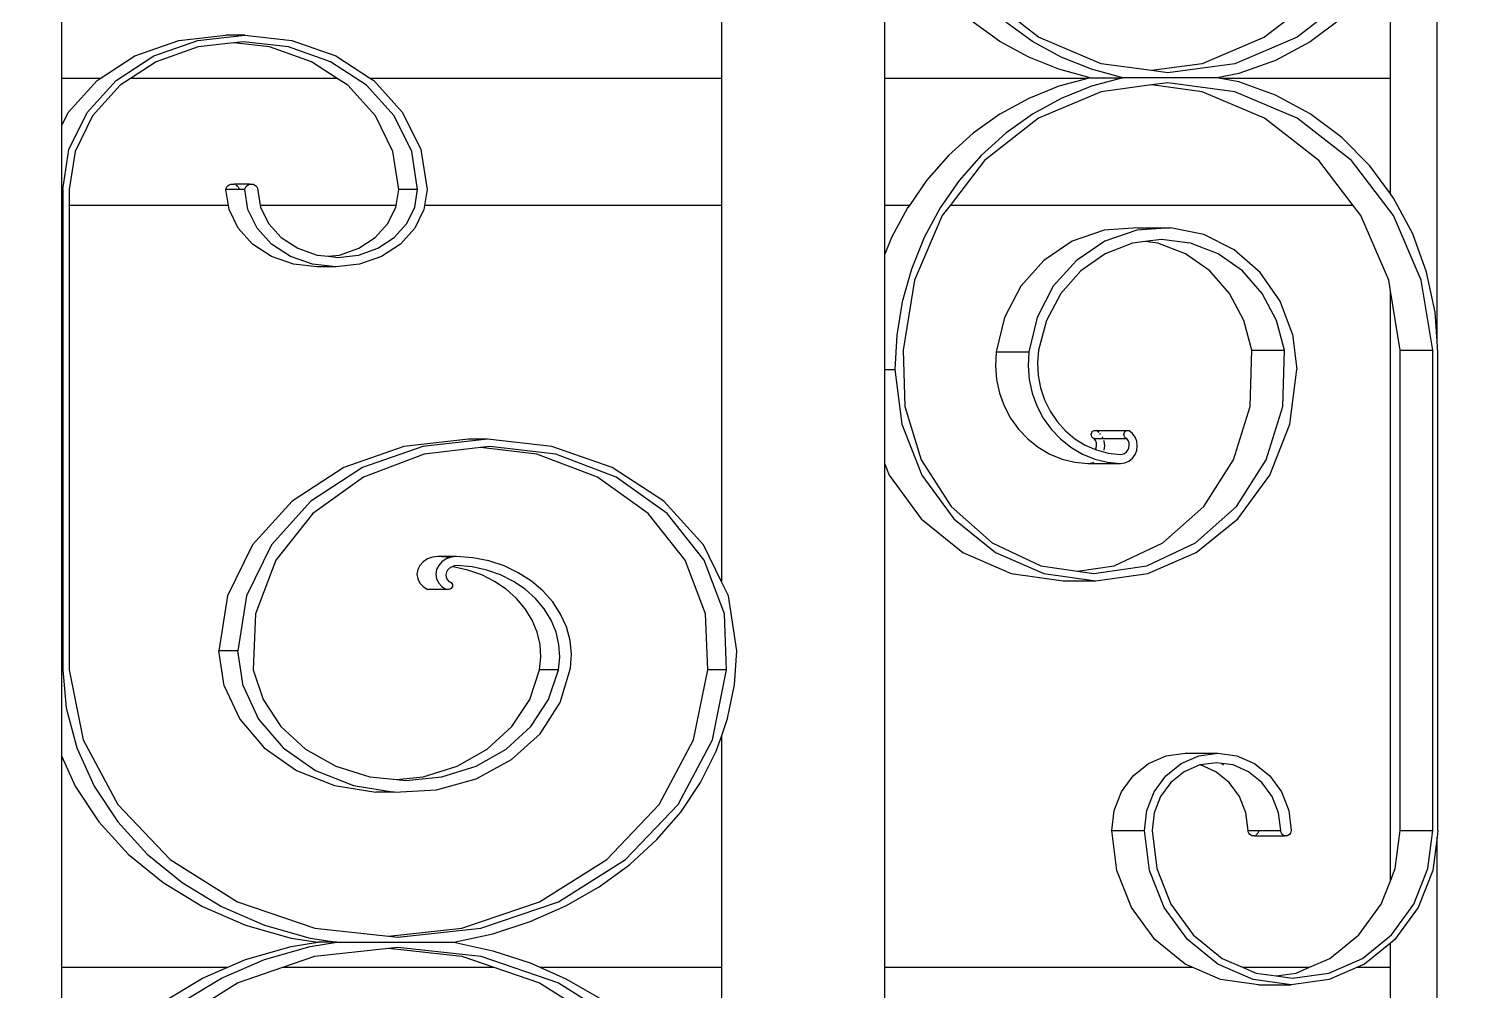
# Model space of a CAD drawing. Header units: millimetres. Extents: x 173236 to 801264, y -94969 to 615039.
# Drawn here: x 550487.4 to 550756.3, y -1899.7 to -1719.2 of the extents above; entities that cross this region are included whole.
import ezdxf

# ---------------------------------------------------------------- set-up
doc = ezdxf.new("R2010")
doc.units = ezdxf.units.MM
doc.header["$MEASUREMENT"] = 0
doc.header["$PDMODE"] = 2
for name, color, linetype in [('VOX-A-ANNO-DIMS', 160, 'Continuous'), ('VOX-A-STAIRS-STEPS', 140, 'Continuous'), ('VOX-A-WALL-PATT', 233, 'Continuous')]:
    doc.layers.add(name, color=color, linetype=linetype)
doc.styles.add('1.5 mm Rotis Annotative', font='', dxfattribs={"height": 1.5})
doc.styles.get('1.5 mm Rotis Annotative').set_extended_font_data('Rotis Sans Serif')
doc.dimstyles.new('1.5 mm Rotis Annotative', dxfattribs={"dimtxt": 1.5, "dimasz": 1, "dimexe": 1.5, "dimexo": 0, "dimgap": 1, "dimtad": 1, "dimdec": 0, "dimrnd": 5, "dimzin": 0, "dimdsep": 46, "dimtxsty": '1.5 mm Rotis Annotative', "dimblk": 'ARCHTICK', "dimcen": 0.09, "dimdle": 1, "dimadec": 0, "dimazin": 0, "dimtfac": 1, "dimtdec": 0, "dimtofl": 0, "dimtmove": 1, "dimatfit": 3, "dimfxl": 2, "dimfxlon": 1, "dimtolj": 1, "dimtzin": 0, "dimarcsym": 0})

# ---------------------------------------------------------------- blocks, each defined once
blk = doc.blocks.new('SS')
at = {"layer": 'VOX-A-WALL-PATT'}
for p, q in [((291751.09, -573.76), (291751.09, -477.34)), ((291766.77, -510.42), (291776.68, -518.15)), ((291759.62, -525.67), (291759.62, -514.51)), ((291777.99, -514.51), (291782.65, -518.15)), ((291824, -518.15), (291828.66, -514.51)), ((291852.14, -525.67), (291852.14, -514.51)), ((291881.99, -525.67), (291881.99, -514.51)), ((292002.75, -525.67), (292002.75, -514.51)), ((291768.52, -514.62), (291774.32, -518.97)), ((291825.1, -518.89), (291830.01, -515.39)), ((291831.08, -518.89), (291835.98, -515.39)), ((291774.32, -518.97), (291780.65, -522.39)), ((291776.68, -518.15), (291788.11, -522.99)), ((291782.65, -518.15), (291794.09, -522.99)), ((291812.56, -522.99), (291824, -518.15)), ((291819.85, -521.77), (291825.1, -518.89)), ((291825.82, -521.77), (291831.08, -518.89)), ((291960.62, -518.72), (291952.58, -521.54)), ((291969.25, -517.75), (291960.62, -518.72)), ((291961.26, -519.91), (291969.51, -518.99)), ((291964.72, -519.91), (291971.24, -519.18)), ((291969.25, -517.75), (291972.71, -517.75)), ((291977.87, -518.72), (291969.25, -517.75)), ((291969.51, -518.99), (291971.24, -519.18)), ((291971.24, -519.18), (291977.76, -519.91)), ((291981.34, -518.72), (291972.71, -517.75)), ((291985.91, -521.54), (291977.87, -518.72)), ((291989.38, -521.54), (291981.34, -518.72)), ((291780.65, -522.39), (291787.39, -524.79)), ((291814.32, -524), (291819.85, -521.77)), ((291820.29, -524), (291825.82, -521.77)), ((291952.58, -521.54), (291946.24, -525.67)), ((291953.58, -522.61), (291961.26, -519.91)), ((291957.04, -522.61), (291964.72, -519.91)), ((291977.76, -519.91), (291985.45, -522.61)), ((291992.82, -526.04), (291985.91, -521.54)), ((291995.71, -525.67), (291989.38, -521.54)), ((291787.39, -524.79), (291791.34, -525.55)), ((291788.11, -522.99), (291800.34, -524.64)), ((291794.09, -522.99), (291803.33, -524.24)), ((291800.34, -524.64), (291803.33, -524.24)), ((291803.33, -524.24), (291812.56, -522.99)), ((291808.58, -525.55), (291814.32, -524)), ((291814.55, -525.55), (291820.29, -524)), ((291946.97, -526.91), (291953.58, -522.61)), ((291952.34, -525.67), (291957.04, -522.61)), ((291985.45, -522.61), (291990.15, -525.67)), ((291759.62, -525.67), (291790.74, -525.67)), ((291759.62, -546.82), (291759.62, -525.67)), ((291780.65, -528.72), (291787.39, -526.31)), ((291787.39, -526.31), (291790.74, -525.67)), ((291788.11, -528.11), (291800.34, -526.46)), ((291790.74, -525.67), (291791.34, -525.55)), ((291791.34, -525.55), (291808.58, -525.55)), ((291794.09, -528.11), (291803.33, -526.87)), ((291800.34, -526.46), (291803.33, -526.87)), ((291803.33, -526.87), (291812.56, -528.11)), ((291808.58, -525.55), (291814.32, -527.1)), ((291814.55, -525.55), (291808.58, -525.55)), ((291814.32, -527.1), (291819.85, -529.33)), ((291814.55, -525.55), (291814.98, -525.67)), ((291814.98, -525.67), (291852.14, -525.67)), ((291814.98, -525.67), (291820.29, -527.1)), ((291820.29, -527.1), (291825.82, -529.33)), ((291852.14, -548.92), (291852.14, -525.67)), ((291881.99, -525.67), (291946.24, -525.67)), ((291881.99, -548.92), (291881.99, -525.67)), ((291945.67, -526.04), (291940.38, -531.89)), ((291941.91, -532.51), (291946.97, -526.91)), ((291945.37, -532.51), (291950.43, -526.91)), ((291946.24, -525.67), (291945.67, -526.04)), ((291950.43, -526.91), (291952.34, -525.67)), ((291952.34, -525.67), (291990.15, -525.67)), ((291990.15, -525.67), (291992.06, -526.91)), ((291992.06, -526.91), (291997.12, -532.51)), ((291998.12, -531.89), (291992.82, -526.04)), ((291995.71, -525.67), (292002.75, -525.67)), ((291996.28, -526.04), (291995.71, -525.67)), ((292001.58, -531.89), (291996.28, -526.04)), ((292002.75, -534.3), (292002.75, -525.67)), ((291774.32, -532.13), (291780.65, -528.72)), ((291776.68, -532.96), (291788.11, -528.11)), ((291782.65, -532.96), (291794.09, -528.11)), ((291812.56, -528.11), (291824, -532.96)), ((291819.85, -529.33), (291825.1, -532.22)), ((291825.82, -529.33), (291831.08, -532.22)), ((291768.52, -536.48), (291774.32, -532.13)), ((291825.1, -532.22), (291830.01, -535.71)), ((291831.08, -532.22), (291835.98, -535.71)), ((291940.38, -531.89), (291937.05, -538.72)), ((291938.72, -539.04), (291941.91, -532.51)), ((291942.18, -539.04), (291945.37, -532.51)), ((291997.12, -532.51), (292000.31, -539.04)), ((292001.45, -538.72), (291998.12, -531.89)), ((292002.75, -534.3), (292001.58, -531.89)), ((291766.77, -540.68), (291776.68, -532.96)), ((291772.75, -540.68), (291782.65, -532.96)), ((291824, -532.96), (291833.9, -540.68)), ((292002.75, -546.04), (292002.75, -534.3)), ((291763.39, -541.68), (291768.52, -536.48)), ((291830.01, -535.71), (291834.5, -539.78)), ((291835.98, -535.71), (291840.48, -539.78)), ((291759.04, -550.79), (291766.77, -540.68)), ((291766.44, -548.92), (291772.75, -540.68)), ((291833.9, -540.68), (291840.21, -548.92)), ((291834.5, -539.78), (291838.52, -544.36)), ((291840.48, -539.78), (291844.5, -544.36)), ((291937.05, -538.72), (291935.91, -546.04)), ((291937.64, -546.04), (291938.72, -539.04)), ((291941.1, -546.04), (291942.18, -539.04)), ((292000.31, -539.04), (292001.39, -546.04)), ((292002.58, -546.04), (292001.45, -538.72)), ((291759.62, -546.82), (291763.39, -541.68)), ((291838.52, -544.36), (291842.02, -549.4)), ((291844.5, -544.36), (291847.65, -548.92)), ((291966.91, -545.77), (291966.42, -548.92)), ((291967.03, -545.53), (291966.91, -545.77)), ((291967.22, -545.32), (291967.03, -545.53)), ((291967.46, -545.16), (291967.22, -545.32)), ((291967.75, -545.06), (291967.46, -545.16)), ((291968.06, -545.03), (291967.75, -545.06)), ((291968.36, -545.06), (291968.06, -545.03)), ((291968.65, -545.16), (291968.36, -545.06)), ((291968.36, -545.06), (291971.21, -545.06)), ((291968.9, -545.32), (291968.65, -545.16)), ((291969.09, -545.53), (291968.9, -545.32)), ((291969.21, -545.77), (291969.09, -545.53)), ((291969.25, -546.04), (291969.21, -545.77)), ((291970.37, -545.77), (291970.33, -546.04)), ((291970.49, -545.53), (291970.37, -545.77)), ((291970.68, -545.32), (291970.49, -545.53)), ((291970.92, -545.16), (291970.68, -545.32)), ((291971.52, -545.03), (291971.21, -545.06)), ((291971.83, -545.06), (291971.52, -545.03)), ((291972.11, -545.16), (291971.83, -545.06)), ((291972.36, -545.32), (291972.11, -545.16)), ((291972.55, -545.53), (291972.36, -545.32)), ((291972.67, -545.77), (291972.55, -545.53)), ((291972.71, -546.04), (291972.67, -545.77)), ((291755.55, -554.14), (291759.04, -547.61)), ((291759.04, -547.61), (291759.62, -546.82)), ((291935.91, -546.04), (291936.36, -548.92)), ((291937.64, -546.04), (291941.1, -546.04)), ((291938.13, -549.25), (291937.64, -546.04)), ((291941.54, -548.92), (291941.1, -546.04)), ((291968.68, -549.7), (291969.25, -546.04)), ((291969.25, -546.04), (291970.33, -546.04)), ((291970.33, -546.04), (291972.71, -546.04)), ((291972.26, -548.92), (291972.71, -546.04)), ((292001.39, -546.04), (292001.39, -548.92)), ((292002.58, -546.04), (292002.58, -633.46)), ((292002.58, -546.04), (292002.75, -546.04)), ((292002.75, -633.46), (292002.75, -546.04)), ((291753.97, -562.62), (291759.04, -550.79)), ((291759.94, -562.62), (291765.01, -550.79)), ((291765.01, -550.79), (291766.44, -548.92)), ((291766.44, -548.92), (291840.21, -548.92)), ((291840.21, -548.92), (291841.64, -550.79)), ((291841.64, -550.79), (291846.71, -562.62)), ((291842.02, -549.4), (291844.94, -554.83)), ((291847.65, -548.92), (291852.14, -548.92)), ((291847.65, -548.92), (291847.99, -549.4)), ((291847.99, -549.4), (291850.92, -554.83)), ((291852.14, -557.85), (291852.14, -548.92)), ((291881.99, -548.92), (291936.36, -548.92)), ((291881.99, -617.94), (291881.99, -548.92)), ((291936.36, -548.92), (291936.48, -549.7)), ((291936.48, -549.7), (291938.14, -553.11)), ((291939.59, -552.24), (291938.13, -549.25)), ((291941.54, -548.92), (291966.42, -548.92)), ((291941.6, -549.25), (291941.54, -548.92)), ((291943.06, -552.24), (291941.6, -549.25)), ((291966.37, -549.25), (291964.91, -552.24)), ((291966.42, -548.92), (291966.37, -549.25)), ((291967.01, -553.11), (291968.68, -549.7)), ((291970.47, -553.11), (291972.14, -549.7)), ((291972.14, -549.7), (291972.26, -548.92)), ((291972.26, -548.92), (292001.39, -548.92)), ((292001.39, -548.92), (292001.39, -633.98)), ((291793.79, -554.27), (291799.85, -553.06)), ((291805.83, -553.06), (291799.85, -553.06)), ((291799.85, -553.06), (291806.02, -553.48)), ((291805.83, -553.06), (291811.99, -553.48)), ((291806.02, -553.48), (291811.88, -555.5)), ((291811.99, -553.48), (291817.86, -555.5)), ((291938.14, -553.11), (291940.79, -556.04)), ((291941.92, -554.8), (291939.59, -552.24)), ((291945.38, -554.8), (291943.06, -552.24)), ((291964.91, -552.24), (291962.59, -554.8)), ((291964.36, -556.04), (291967.01, -553.11)), ((291967.83, -556.04), (291970.47, -553.11)), ((291753, -561.14), (291755.55, -554.14)), ((291788.2, -557.04), (291793.79, -554.27)), ((291791.17, -557.79), (291796.19, -555.83)), ((291796.19, -555.83), (291796.74, -555.77)), ((291796.6, -555.83), (291796.74, -555.77)), ((291796.74, -555.77), (291801.51, -555.17)), ((291797.15, -557.79), (291802.17, -555.83)), ((291801.51, -555.17), (291804.5, -555.54)), ((291802.17, -555.83), (291804.5, -555.54)), ((291804.5, -555.54), (291806.83, -555.83)), ((291806.83, -555.83), (291811.85, -557.79)), ((291811.88, -555.5), (291817.09, -558.99)), ((291817.86, -555.5), (291823.07, -558.99)), ((291844.94, -554.83), (291847.26, -560.57)), ((291850.92, -554.83), (291852.14, -557.85)), ((291940.79, -556.04), (291944.24, -558.28)), ((291944.94, -556.78), (291941.92, -554.8)), ((291948.41, -556.78), (291945.38, -554.8)), ((291962.59, -554.8), (291959.56, -556.78)), ((291960.91, -558.28), (291964.36, -556.04)), ((291964.37, -558.28), (291967.83, -556.04)), ((291783.44, -561.18), (291788.2, -557.04)), ((291786.72, -560.92), (291791.17, -557.79)), ((291792.69, -560.92), (291797.15, -557.79)), ((291811.85, -557.79), (291816.3, -560.92)), ((291817.09, -558.99), (291821.31, -563.74)), ((291823.07, -558.99), (291827.28, -563.74)), ((291852.14, -578.94), (291852.14, -557.85)), ((291944.24, -558.28), (291948.26, -559.7)), ((291948.47, -558.01), (291944.94, -556.78)), ((291951.93, -558.01), (291948.41, -556.78)), ((291952.25, -558.44), (291948.47, -558.01)), ((291953.98, -558.24), (291951.93, -558.01)), ((291953.98, -558.24), (291952.25, -558.44)), ((291956.03, -558.01), (291953.98, -558.24)), ((291959.56, -556.78), (291956.03, -558.01)), ((291956.89, -559.7), (291960.91, -558.28)), ((291960.35, -559.7), (291964.37, -558.28)), ((291751.45, -568.46), (291753, -561.14)), ((291779.81, -566.44), (291783.44, -561.18)), ((291783.09, -565.06), (291786.72, -560.92)), ((291789.06, -565.06), (291792.69, -560.92)), ((291816.3, -560.92), (291819.94, -565.06)), ((291847.26, -560.57), (291848.94, -566.56)), ((291948.26, -559.7), (291952.58, -560.18)), ((291952.58, -560.18), (291956.89, -559.7)), ((291952.58, -560.18), (291956.04, -560.18)), ((291956.04, -560.18), (291960.35, -559.7)), ((291751.89, -575.42), (291753.97, -562.62)), ((291759.62, -564.59), (291759.94, -562.62)), ((291821.31, -563.74), (291824.27, -569.45)), ((291827.28, -563.74), (291830.24, -569.45)), ((291846.71, -562.62), (291848.78, -575.42)), ((291757.87, -575.42), (291759.62, -564.59)), ((291759.62, -672.59), (291759.62, -564.59)), ((291777.53, -572.48), (291779.81, -566.44)), ((291780.47, -569.99), (291783.09, -565.06)), ((291786.45, -569.99), (291789.06, -565.06)), ((291819.94, -565.06), (291822.55, -569.99)), ((291848.94, -566.56), (291849.95, -572.71)), ((291751.09, -573.76), (291751.45, -568.46)), ((291824.27, -569.45), (291825.79, -575.75)), ((291830.24, -569.45), (291831.77, -575.75)), ((291779.02, -575.42), (291780.47, -569.99)), ((291784.99, -575.42), (291786.45, -569.99)), ((291822.55, -569.99), (291824, -575.42)), ((291750.93, -575.94), (291751.09, -573.76)), ((291777.53, -572.48), (291776.76, -578.94)), ((291849.95, -572.71), (291850.29, -578.94)), ((291750.93, -663.36), (291750.93, -575.94)), ((291757.87, -575.42), (291751.89, -575.42)), ((291751.89, -663.36), (291751.89, -575.42)), ((291757.87, -663.36), (291757.87, -575.42)), ((291784.99, -575.42), (291779.02, -575.42)), ((291779.33, -585.72), (291779.02, -575.42)), ((291785.31, -585.72), (291784.99, -575.42)), ((291824, -575.42), (291824.2, -577.73)), ((291831.77, -575.75), (291825.79, -575.75)), ((291825.79, -575.75), (291825.92, -578.29)), ((291831.77, -575.75), (291831.89, -578.29)), ((291848.78, -575.42), (291848.47, -585.72)), ((291778.01, -588.96), (291776.76, -578.94)), ((291824.07, -580.06), (291823.65, -582.34)), ((291824.2, -577.73), (291824.07, -580.06)), ((291825.92, -578.29), (291825.71, -580.81)), ((291831.89, -578.29), (291831.69, -580.81)), ((291850.29, -578.94), (291849.04, -588.96)), ((291852.14, -578.94), (291850.29, -578.94)), ((291852.14, -596.28), (291852.14, -578.94)), ((291823.65, -582.34), (291822.92, -584.54)), ((291825.71, -580.81), (291825.17, -583.28)), ((291831.69, -580.81), (291831.15, -583.28)), ((291822.92, -584.54), (291821.9, -586.6)), ((291825.17, -583.28), (291824.31, -585.65)), ((291831.15, -583.28), (291830.29, -585.65)), ((291782.34, -595.52), (291779.33, -585.72)), ((291788.31, -595.52), (291785.31, -585.72)), ((291821.9, -586.6), (291820.63, -588.5)), ((291823.15, -587.87), (291821.7, -589.9)), ((291824.31, -585.65), (291823.15, -587.87)), ((291829.12, -587.87), (291827.68, -589.9)), ((291830.29, -585.65), (291829.12, -587.87)), ((291848.47, -585.72), (291845.47, -595.52)), ((291781.68, -598.3), (291778.01, -588.96)), ((291806.83, -590.67), (291807.47, -590.15)), ((291807.65, -590.13), (291807.47, -590.15)), ((291807.85, -590.15), (291807.65, -590.13)), ((291813.44, -590.15), (291807.85, -590.15)), ((291808.02, -590.22), (291807.85, -590.15)), ((291808.17, -590.34), (291808.02, -590.22)), ((291808.29, -590.5), (291808.17, -590.34)), ((291808.36, -590.69), (291808.29, -590.5)), ((291813.01, -590.5), (291813.2, -590.34)), ((291813.35, -590.22), (291813.44, -590.15)), ((291813.63, -590.13), (291813.44, -590.15)), ((291813.82, -590.15), (291813.63, -590.13)), ((291813.99, -590.22), (291813.82, -590.15)), ((291814.14, -590.34), (291813.99, -590.22)), ((291814.26, -590.5), (291814.14, -590.34)), ((291814.34, -590.69), (291814.26, -590.5)), ((291819.11, -590.19), (291817.38, -591.64)), ((291820.63, -588.5), (291819.11, -590.19)), ((291821.7, -589.9), (291820, -591.69)), ((291827.68, -589.9), (291825.98, -591.69)), ((291849.04, -588.96), (291845.37, -598.3)), ((291805.94, -592.94), (291806.04, -592.11)), ((291806.04, -593.78), (291805.94, -592.94)), ((291806.04, -592.11), (291806.35, -591.33)), ((291806.35, -591.33), (291806.83, -590.67)), ((291807.41, -592.86), (291807.46, -592.41)), ((291807.48, -593.3), (291807.41, -592.86)), ((291807.46, -592.41), (291807.61, -591.99)), ((291807.61, -591.99), (291807.86, -591.63)), ((291807.86, -591.63), (291808.03, -591.55)), ((291813.83, -591.63), (291807.86, -591.63)), ((291808.03, -591.55), (291808.18, -591.43)), ((291808.18, -591.43), (291808.29, -591.27)), ((291808.29, -591.27), (291808.36, -591.08)), ((291808.39, -590.88), (291808.36, -590.69)), ((291808.36, -591.08), (291808.39, -590.88)), ((291811.91, -592.94), (291812.01, -592.11)), ((291812.01, -593.71), (291811.91, -592.94)), ((291812.01, -592.11), (291812.06, -591.99)), ((291812.23, -591.55), (291812.32, -591.33)), ((291812.32, -591.33), (291812.37, -591.27)), ((291812.65, -590.88), (291812.79, -590.69)), ((291813.39, -592.86), (291813.43, -592.41)), ((291813.46, -593.3), (291813.39, -592.86)), ((291813.43, -592.41), (291813.58, -591.99)), ((291813.58, -591.99), (291813.83, -591.63)), ((291815.47, -592.81), (291813.6, -593.63)), ((291813.83, -591.63), (291814.01, -591.55)), ((291814.01, -591.55), (291814.16, -591.43)), ((291814.16, -591.43), (291814.27, -591.27)), ((291814.27, -591.27), (291814.34, -591.08)), ((291814.36, -590.88), (291814.34, -590.69)), ((291814.34, -591.08), (291814.36, -590.88)), ((291817.38, -591.64), (291815.47, -592.81)), ((291818.08, -593.22), (291815.98, -594.45)), ((291820, -591.69), (291818.08, -593.22)), ((291824.06, -593.22), (291821.96, -594.45)), ((291825.98, -591.69), (291824.06, -593.22)), ((291902.04, -596.91), (291913.05, -593.05)), ((291912.37, -594.48), (291924.4, -593.05)), ((291913.05, -593.05), (291924.87, -591.73)), ((291915.83, -594.48), (291926.13, -593.25)), ((291924.4, -593.05), (291926.13, -593.25)), ((291924.87, -591.73), (291928.33, -591.73)), ((291924.87, -591.73), (291936.68, -593.05)), ((291926.13, -593.25), (291936.43, -594.48)), ((291928.33, -591.73), (291940.15, -593.05)), ((291936.68, -593.05), (291947.69, -596.91)), ((291940.15, -593.05), (291951.16, -596.91)), ((291787.79, -604.08), (291782.34, -595.52)), ((291793.77, -604.08), (291788.31, -595.52)), ((291806.35, -594.56), (291806.04, -593.78)), ((291806.83, -595.22), (291806.35, -594.56)), ((291807.47, -595.74), (291806.83, -595.22)), ((291808.2, -596.06), (291807.47, -595.74)), ((291807.66, -593.71), (291807.48, -593.3)), ((291807.93, -594.06), (291807.66, -593.71)), ((291808.27, -594.32), (291807.93, -594.06)), ((291808.67, -594.48), (291808.27, -594.32)), ((291809.09, -594.52), (291808.67, -594.48)), ((291811.29, -594.27), (291809.09, -594.52)), ((291813.43, -593.7), (291811.29, -594.27)), ((291813.74, -595.37), (291811.39, -595.94)), ((291813.6, -593.63), (291813.43, -593.7)), ((291813.6, -593.63), (291813.46, -593.3)), ((291815.98, -594.45), (291813.74, -595.37)), ((291819.71, -595.37), (291817.37, -595.94)), ((291821.96, -594.45), (291819.71, -595.37)), ((291845.47, -595.52), (291840.01, -604.08)), ((291901.28, -598.68), (291912.37, -594.48)), ((291904.74, -598.68), (291915.83, -594.48)), ((291936.43, -594.48), (291947.52, -598.68)), ((291787.53, -606.32), (291781.68, -598.3)), ((291808.99, -596.17), (291808.2, -596.06)), ((291811.39, -595.94), (291808.99, -596.17)), ((291814.97, -596.17), (291808.99, -596.17)), ((291814.18, -596.06), (291813.91, -595.94)), ((291814.97, -596.17), (291814.18, -596.06)), ((291817.37, -595.94), (291814.97, -596.17)), ((291845.37, -598.3), (291839.52, -606.32)), ((291851.34, -598.3), (291845.5, -606.32)), ((291852.14, -596.28), (291851.34, -598.3)), ((291852.14, -688.4), (291852.14, -596.28)), ((291892.59, -603.07), (291902.04, -596.91)), ((291947.69, -596.91), (291957.15, -603.07)), ((291951.16, -596.91), (291960.61, -603.07)), ((291891.98, -605.32), (291901.28, -598.68)), ((291895.45, -605.32), (291904.74, -598.68)), ((291947.52, -598.68), (291956.82, -605.32)), ((291885.33, -611.09), (291892.59, -603.07)), ((291957.15, -603.07), (291964.4, -611.09)), ((291960.61, -603.07), (291967.86, -611.09)), ((291795.14, -612.48), (291787.53, -606.32)), ((291795.28, -610.71), (291787.79, -604.08)), ((291801.25, -610.71), (291793.77, -604.08)), ((291839.52, -606.32), (291831.91, -612.48)), ((291840.01, -604.08), (291832.52, -610.71)), ((291845.5, -606.32), (291837.88, -612.48)), ((291885.21, -613.87), (291891.98, -605.32)), ((291888.67, -613.87), (291895.45, -605.32)), ((291956.82, -605.32), (291963.59, -613.87)), ((291804.21, -614.91), (291795.28, -610.71)), ((291810.19, -614.91), (291801.25, -610.71)), ((291832.52, -610.71), (291823.59, -614.91)), ((291881.99, -617.94), (291885.33, -611.09)), ((291964.4, -611.09), (291968.96, -620.43)), ((291967.86, -611.09), (291972.42, -620.43)), ((291804.01, -616.35), (291795.14, -612.48)), ((291831.91, -612.48), (291823.04, -616.35)), ((291837.88, -612.48), (291829.02, -616.35)), ((291881.48, -623.68), (291885.21, -613.87)), ((291884.94, -623.68), (291888.67, -613.87)), ((291921.82, -614.94), (291924.61, -614.03)), ((291924.61, -614.03), (291927.52, -613.45)), ((291927.52, -613.45), (291930.49, -613.23)), ((291930.49, -613.23), (291933.96, -613.23)), ((291930.49, -613.23), (291931.48, -613.34)), ((291931.48, -613.34), (291931.66, -613.4)), ((291931.66, -613.4), (291933.96, -613.23)), ((291931.66, -613.4), (291932.39, -613.66)), ((291932.39, -613.66), (291933.18, -614.17)), ((291933.18, -614.17), (291933.78, -614.84)), ((291933.96, -613.23), (291934.94, -613.34)), ((291934.94, -613.34), (291935.85, -613.66)), ((291935.85, -613.66), (291936.64, -614.17)), ((291936.64, -614.17), (291937.24, -614.84)), ((291963.59, -613.87), (291967.32, -623.68)), ((291813.53, -617.67), (291804.01, -616.35)), ((291813.9, -616.35), (291804.21, -614.91)), ((291816.89, -615.91), (291810.19, -614.91)), ((291823.04, -616.35), (291813.53, -617.67)), ((291816.89, -615.91), (291813.9, -616.35)), ((291823.59, -614.91), (291816.89, -615.91)), ((291829.02, -616.35), (291819.5, -617.67)), ((291916.82, -617.7), (291919.21, -616.17)), ((291919.21, -616.17), (291921.82, -614.94)), ((291920.09, -617.76), (291922.45, -616.58)), ((291922.45, -616.58), (291924.99, -615.7)), ((291923.55, -617.76), (291925.91, -616.58)), ((291924.99, -615.7), (291927.64, -615.12)), ((291925.91, -616.58), (291928.45, -615.7)), ((291927.64, -615.12), (291930.37, -614.87)), ((291928.45, -615.7), (291931.11, -615.12)), ((291930.37, -614.87), (291930.9, -614.92)), ((291930.9, -614.92), (291931.39, -615.07)), ((291931.11, -615.12), (291931.39, -615.07)), ((291931.39, -615.07), (291931.82, -615.34)), ((291931.82, -615.34), (291932.15, -615.68)), ((291932.15, -615.68), (291932.37, -616.09)), ((291932.37, -616.09), (291932.46, -616.54)), ((291932.46, -616.54), (291932.4, -616.98)), ((291933.78, -614.84), (291934.16, -615.61)), ((291934.16, -615.61), (291934.29, -616.45)), ((291934.29, -616.45), (291934.16, -617.28)), ((291937.24, -614.84), (291937.62, -615.61)), ((291937.62, -615.61), (291937.75, -616.45)), ((291937.75, -616.45), (291937.62, -617.28)), ((291819.5, -617.67), (291813.53, -617.67)), ((291880.77, -620.43), (291881.99, -617.94)), ((291912.92, -621.52), (291914.71, -619.5)), ((291914.71, -619.5), (291916.82, -617.7)), ((291916.05, -620.89), (291917.94, -619.21)), ((291917.94, -619.21), (291920.09, -617.76)), ((291919.51, -620.89), (291921.4, -619.21)), ((291921.4, -619.21), (291923.55, -617.76)), ((291931.28, -618.31), (291931.25, -618.51)), ((291931.25, -618.51), (291931.28, -618.71)), ((291931.36, -618.13), (291931.28, -618.31)), ((291931.28, -618.71), (291931.37, -618.89)), ((291931.5, -617.97), (291931.36, -618.13)), ((291931.37, -618.89), (291931.52, -619.05)), ((291931.69, -617.84), (291931.5, -617.97)), ((291931.52, -619.05), (291931.71, -619.17)), ((291931.91, -617.76), (291931.69, -617.84)), ((291931.71, -619.17), (291931.93, -619.24)), ((291932.22, -617.4), (291931.91, -617.76)), ((291931.93, -619.24), (291932.16, -619.27)), ((291932.16, -619.27), (291932.39, -619.24)), ((291932.4, -616.98), (291932.22, -617.4)), ((291933.18, -618.73), (291932.39, -619.24)), ((291932.39, -619.24), (291935.39, -619.24)), ((291933.78, -618.06), (291933.18, -618.73)), ((291934.16, -617.28), (291933.78, -618.06)), ((291935.39, -619.24), (291935.62, -619.27)), ((291935.62, -619.27), (291935.85, -619.24)), ((291936.64, -618.73), (291935.85, -619.24)), ((291937.24, -618.06), (291936.64, -618.73)), ((291937.62, -617.28), (291937.24, -618.06)), ((291879.22, -630.46), (291880.77, -620.43)), ((291911.47, -623.74), (291912.92, -621.52)), ((291914.47, -622.79), (291916.05, -620.89)), ((291917.93, -622.79), (291919.51, -620.89)), ((291968.96, -620.43), (291970.52, -630.46)), ((291972.42, -620.43), (291973.98, -630.46)), ((291881.09, -633.98), (291881.48, -623.68)), ((291884.55, -633.98), (291884.94, -623.68)), ((291910.41, -626.11), (291911.47, -623.74)), ((291913.21, -624.86), (291914.47, -622.79)), ((291916.67, -624.86), (291917.93, -622.79)), ((291967.32, -623.68), (291967.71, -633.98)), ((291909.74, -628.58), (291910.41, -626.11)), ((291911.77, -629.34), (291912.3, -627.05)), ((291912.3, -627.05), (291913.21, -624.86)), ((291915.23, -629.34), (291915.76, -627.05)), ((291915.76, -627.05), (291916.67, -624.86)), ((291909.48, -631.11), (291909.74, -628.58)), ((291911.62, -631.66), (291911.77, -629.34)), ((291915.08, -631.66), (291915.23, -629.34)), ((291879.64, -636.69), (291879.22, -630.46)), ((291909.64, -633.64), (291909.48, -631.11)), ((291911.86, -633.98), (291911.62, -631.66)), ((291915.32, -633.98), (291915.08, -631.66)), ((291969.56, -636.91), (291970.52, -630.46)), ((291970.52, -630.46), (291973.98, -630.46)), ((291973.02, -636.91), (291973.98, -630.46)), ((291881.09, -633.98), (291884.55, -633.98)), ((291883.67, -646.78), (291881.09, -633.98)), ((291887.13, -646.78), (291884.55, -633.98)), ((291911.53, -639.94), (291909.64, -633.64)), ((291911.86, -633.98), (291915.32, -633.98)), ((291913.66, -639.41), (291911.86, -633.98)), ((291917.12, -639.41), (291915.32, -633.98)), ((291967.71, -633.98), (291965.91, -639.41)), ((292001.39, -633.98), (291998.82, -646.78)), ((292002.54, -633.98), (292001.94, -640.93)), ((292002.58, -633.46), (292002.54, -633.98)), ((292002.54, -633.98), (292002.75, -633.98)), ((292002.58, -633.46), (292002.75, -633.46)), ((292002.75, -633.98), (292002.75, -633.46)), ((292002.75, -649.85), (292002.75, -633.98)), ((291880.9, -642.84), (291879.64, -636.69)), ((291969.56, -636.91), (291966.73, -642.96)), ((291973.02, -636.91), (291970.19, -642.96)), ((291915.21, -645.65), (291911.53, -639.94)), ((291916.91, -644.33), (291913.66, -639.41)), ((291920.37, -644.33), (291917.12, -639.41)), ((291965.91, -639.41), (291962.66, -644.33)), ((291881.99, -645.97), (291880.9, -642.84)), ((291966.73, -642.96), (291962.22, -648.22)), ((291970.19, -642.96), (291965.69, -648.22)), ((292001.94, -640.93), (292000.01, -648.25)), ((291920.44, -650.4), (291915.21, -645.65)), ((291921.42, -648.47), (291916.91, -644.33)), ((291924.88, -648.47), (291920.37, -644.33)), ((291962.66, -644.33), (291958.15, -648.47)), ((291881.99, -688.4), (291881.99, -645.97)), ((291882.98, -648.82), (291881.99, -645.97)), ((291889.96, -658.61), (291883.67, -646.78)), ((291893.42, -658.61), (291887.13, -646.78)), ((291962.22, -648.22), (291956.31, -652.36)), ((291965.69, -648.22), (291959.78, -652.36)), ((291998.82, -646.78), (291992.52, -658.61)), ((292000.01, -648.25), (291996.85, -655.25)), ((291787.73, -649.7), (291784.5, -651.11)), ((291791.21, -649.22), (291787.73, -649.7)), ((291790.52, -651.09), (291791.47, -650.96)), ((291797.18, -649.22), (291791.21, -649.22)), ((291794.68, -649.7), (291791.21, -649.22)), ((291791.47, -650.96), (291794.4, -651.38)), ((291797.92, -651.11), (291794.68, -649.7)), ((291800.66, -649.7), (291797.18, -649.22)), ((291803.9, -651.11), (291800.66, -649.7)), ((291885.86, -654.56), (291882.98, -648.82)), ((291926.91, -653.89), (291920.44, -650.4)), ((291926.95, -651.61), (291921.42, -648.47)), ((291930.41, -651.61), (291924.88, -648.47)), ((291958.15, -648.47), (291952.62, -651.61)), ((292002.75, -649.85), (292000.31, -655.25)), ((292002.75, -688.4), (292002.75, -649.85)), ((291781.72, -653.36), (291779.58, -656.29)), ((291784.5, -651.11), (291781.72, -653.36)), ((291783.15, -654.59), (291785.58, -652.62)), ((291785.58, -652.62), (291788.42, -651.38)), ((291788.42, -651.38), (291790.47, -651.11)), ((291789.12, -654.59), (291791.56, -652.62)), ((291790.47, -651.11), (291790.14, -651.38)), ((291790.52, -651.09), (291790.47, -651.11)), ((291791.56, -652.62), (291794.4, -651.38)), ((291794.4, -651.38), (291794.46, -651.37)), ((291794.46, -651.37), (291794.52, -651.38)), ((291794.52, -651.38), (291797.36, -652.62)), ((291797.36, -652.62), (291799.79, -654.59)), ((291800.7, -653.36), (291797.92, -651.11)), ((291802.83, -656.29), (291800.7, -653.36)), ((291806.68, -653.36), (291803.9, -651.11)), ((291808.81, -656.29), (291806.68, -653.36)), ((291933.18, -653.56), (291926.95, -651.61)), ((291936.64, -653.56), (291930.41, -651.61)), ((291939.78, -654.22), (291933.18, -653.56)), ((291941.51, -654.05), (291936.64, -653.56)), ((291946.39, -653.56), (291941.51, -654.05)), ((291952.62, -651.61), (291946.39, -653.56)), ((291956.31, -652.36), (291949.37, -655.12)), ((291959.78, -652.36), (291952.84, -655.12)), ((291781.28, -657.16), (291783.15, -654.59)), ((291787.25, -657.16), (291789.12, -654.59)), ((291799.79, -654.59), (291801.67, -657.16)), ((291889.49, -659.99), (291885.86, -654.56)), ((291934.19, -655.91), (291926.91, -653.89)), ((291941.84, -656.33), (291934.19, -655.91)), ((291941.51, -654.05), (291939.78, -654.22)), ((291949.37, -655.12), (291941.84, -656.33)), ((291952.84, -655.12), (291945.3, -656.33)), ((291996.85, -655.25), (291992.52, -661.78)), ((292000.31, -655.25), (291995.98, -661.78)), ((291779.58, -656.29), (291778.24, -659.7)), ((291780.1, -660.15), (291781.28, -657.16)), ((291786.07, -660.15), (291787.25, -657.16)), ((291801.67, -657.16), (291802.84, -660.15)), ((291804.18, -659.7), (291802.83, -656.29)), ((291810.15, -659.7), (291808.81, -656.29)), ((291899.57, -668.71), (291889.96, -658.61)), ((291903.03, -668.71), (291893.42, -658.61)), ((291941.84, -656.33), (291945.3, -656.33)), ((291992.52, -658.61), (291982.92, -668.71)), ((291778.24, -659.7), (291777.78, -663.36)), ((291779.7, -663.36), (291780.1, -660.15)), ((291785.67, -663.36), (291786.07, -660.15)), ((291802.84, -660.15), (291803.24, -663.36)), ((291804.63, -663.36), (291804.18, -659.7)), ((291810.61, -663.36), (291810.15, -659.7)), ((291893.83, -665.03), (291889.49, -659.99)), ((291750.93, -663.36), (291751.09, -664.57)), ((291757.87, -663.36), (291751.89, -663.36)), ((291752.77, -670.36), (291751.89, -663.36)), ((291758.74, -670.36), (291757.87, -663.36)), ((291777.78, -663.36), (291777.82, -663.62)), ((291777.82, -663.62), (291777.91, -663.86)), ((291777.91, -663.86), (291778.06, -664.07)), ((291778.06, -664.07), (291778.26, -664.23)), ((291779.22, -664.23), (291779.42, -664.07)), ((291779.42, -664.07), (291779.57, -663.86)), ((291779.57, -663.86), (291779.67, -663.62)), ((291779.67, -663.62), (291779.7, -663.36)), ((291783.76, -663.36), (291779.7, -663.36)), ((291783.76, -663.36), (291783.79, -663.62)), ((291785.67, -663.36), (291783.76, -663.36)), ((291783.79, -663.62), (291783.89, -663.86)), ((291783.89, -663.86), (291784.04, -664.07)), ((291784.04, -664.07), (291784.24, -664.23)), ((291785.19, -664.23), (291785.39, -664.07)), ((291785.39, -664.07), (291785.55, -663.86)), ((291785.55, -663.86), (291785.64, -663.62)), ((291785.64, -663.62), (291785.67, -663.36)), ((291803.24, -663.36), (291802.37, -670.36)), ((291803.72, -670.68), (291804.63, -663.36)), ((291810.61, -663.36), (291804.63, -663.36)), ((291809.69, -670.68), (291810.61, -663.36)), ((291992.52, -661.78), (291987.11, -667.71)), ((291995.98, -661.78), (291990.57, -667.71)), ((291751.09, -971.74), (291751.09, -664.57)), ((291751.09, -664.57), (291751.85, -670.68)), ((291778.26, -664.23), (291778.49, -664.33)), ((291778.49, -664.33), (291778.74, -664.37)), ((291778.74, -664.37), (291778.99, -664.33)), ((291778.99, -664.33), (291779.22, -664.23)), ((291784.47, -664.33), (291778.99, -664.33)), ((291784.47, -664.33), (291784.72, -664.37)), ((291784.72, -664.37), (291784.96, -664.33)), ((291784.96, -664.33), (291785.19, -664.23)), ((291898.82, -669.61), (291893.83, -665.03)), ((291911.87, -676.44), (291899.57, -668.71)), ((291915.33, -676.44), (291903.03, -668.71)), ((291982.92, -668.71), (291970.62, -676.44)), ((291987.11, -667.71), (291980.74, -672.91)), ((291990.57, -667.71), (291984.2, -672.91)), ((291751.85, -670.68), (291754.53, -677.5)), ((291755.33, -676.88), (291752.77, -670.36)), ((291759.62, -672.59), (291758.74, -670.36)), ((291802.37, -670.36), (291799.8, -676.88)), ((291801.04, -677.5), (291803.72, -670.68)), ((291807.01, -677.5), (291809.69, -670.68)), ((291904.4, -673.68), (291898.82, -669.61)), ((291761.31, -676.88), (291759.62, -672.59)), ((291910.49, -677.18), (291904.4, -673.68)), ((291980.74, -672.91), (291973.55, -677.26)), ((291984.2, -672.91), (291977.01, -677.26)), ((291759.41, -682.48), (291755.33, -676.88)), ((291765.39, -682.48), (291761.31, -676.88)), ((291799.8, -676.88), (291795.72, -682.48)), ((291917.02, -680.06), (291910.49, -677.18)), ((291926.06, -681.28), (291911.87, -676.44)), ((291929.53, -681.28), (291915.33, -676.44)), ((291970.62, -676.44), (291956.42, -681.28)), ((291973.55, -677.26), (291965.68, -680.68)), ((291977.01, -677.26), (291969.14, -680.68)), ((291754.53, -677.5), (291758.8, -683.36)), ((291796.77, -683.36), (291801.04, -677.5)), ((291802.74, -683.36), (291807.01, -677.5)), ((291764.73, -686.78), (291759.41, -682.48)), ((291770.7, -686.78), (291765.39, -682.48)), ((291795.72, -682.48), (291790.4, -686.78)), ((291923.89, -682.29), (291917.02, -680.06)), ((291931.01, -683.84), (291923.89, -682.29)), ((291941.24, -682.93), (291926.06, -681.28)), ((291942.97, -682.74), (291929.53, -681.28)), ((291956.42, -681.28), (291942.97, -682.74)), ((291965.68, -680.68), (291957.31, -683.08)), ((291969.14, -680.68), (291960.78, -683.08)), ((291758.8, -683.36), (291759.62, -684.02)), ((291759.62, -684.02), (291764.36, -687.85)), ((291759.62, -688.4), (291759.62, -684.02)), ((291791.21, -687.85), (291796.77, -683.36)), ((291797.18, -687.85), (291802.74, -683.36)), ((291931.01, -683.84), (291923.89, -685.39)), ((291941.24, -684.75), (291926.06, -686.4)), ((291942.97, -684.94), (291929.53, -686.4)), ((291952.41, -683.84), (291931.01, -683.84)), ((291942.97, -682.74), (291941.24, -682.93)), ((291942.97, -684.94), (291941.24, -684.75)), ((291956.42, -686.4), (291942.97, -684.94)), ((291957.31, -683.08), (291952.41, -683.84)), ((291952.41, -683.84), (291955.87, -683.84)), ((291957.31, -684.6), (291952.41, -683.84)), ((291960.78, -683.08), (291955.87, -683.84)), ((291960.78, -684.6), (291955.87, -683.84)), ((291965.68, -687.01), (291957.31, -684.6)), ((291969.14, -687.01), (291960.78, -684.6)), ((291770.92, -689.48), (291764.73, -686.78)), ((291774.42, -688.4), (291770.7, -686.78)), ((291790.4, -686.78), (291786.69, -688.4)), ((291926.06, -686.4), (291911.87, -691.25)), ((291917.02, -687.62), (291915.25, -688.4)), ((291923.89, -685.39), (291917.02, -687.62)), ((291929.53, -686.4), (291923.67, -688.4)), ((291962.28, -688.4), (291956.42, -686.4)), ((291973.55, -690.42), (291965.68, -687.01)), ((291972.36, -688.4), (291969.14, -687.01)), ((291765.62, -688.4), (291759.62, -688.4)), ((291759.62, -732.92), (291759.62, -688.4)), ((291764.36, -687.85), (291765.62, -688.4)), ((291765.62, -688.4), (291770.83, -690.68)), ((291777.57, -690.4), (291770.92, -689.48)), ((291786.69, -688.4), (291774.42, -688.4)), ((291776.9, -689.48), (291774.42, -688.4)), ((291780.55, -689.99), (291776.9, -689.48)), ((291780.55, -689.99), (291777.57, -690.4)), ((291784.21, -689.48), (291780.55, -689.99)), ((291786.69, -688.4), (291784.21, -689.48)), ((291784.73, -690.68), (291791.21, -687.85)), ((291790.71, -690.68), (291795.92, -688.4)), ((291795.92, -688.4), (291797.18, -687.85)), ((291852.14, -688.4), (291795.92, -688.4)), ((291852.14, -732.92), (291852.14, -688.4)), ((291915.25, -688.4), (291881.99, -688.4)), ((291881.99, -721.72), (291881.99, -688.4)), ((291915.25, -688.4), (291910.49, -690.51)), ((291923.67, -688.4), (291915.33, -691.25)), ((291939.82, -688.4), (291923.67, -688.4)), ((291962.28, -688.4), (291939.82, -688.4)), ((291970.62, -691.25), (291962.28, -688.4)), ((292002.75, -688.4), (291972.36, -688.4)), ((291977.01, -690.42), (291972.36, -688.4)), ((292002.75, -717.83), (292002.75, -688.4)), ((291770.83, -690.68), (291777.78, -691.64)), ((291777.78, -691.64), (291784.73, -690.68)), ((291783.76, -691.64), (291777.78, -691.64)), ((291783.76, -691.64), (291790.71, -690.68)), ((291911.87, -691.25), (291899.57, -698.97)), ((291915.33, -691.25), (291903.03, -698.97)), ((291910.49, -690.51), (291904.4, -694)), ((291982.92, -698.97), (291970.62, -691.25)), ((291980.74, -694.77), (291973.55, -690.42)), ((291984.2, -694.77), (291977.01, -690.42))]:
    blk.add_line(p, q, dxfattribs=at)
blk = doc.blocks.new('_ArchTick')
at = {"color": 0, "linetype": 'ByBlock', "const_width": 0.15}
blk.add_lwpolyline([(-0.5, -0.5), (0.5, 0.5)], dxfattribs=at)
blk = doc.blocks.new('*D661')
at = {"layer": 'Defpoints', "color": 0, "transparency": 16777216}
for p in [(537437.71, -1723.82), (553695.97, -1723.82), (547999.44, -4473.82)]:
    blk.add_point(p, dxfattribs=at)
at = {"layer": 'VOX-A-ANNO-DIMS', "color": 0, "lineweight": -2, "transparency": 16777216}
for p, q in [((537437.71, -4573.82), (537437.71, -1623.82)), ((537637.71, -1723.82), (537287.71, -1723.82)), ((537637.71, -4473.82), (537287.71, -4473.82))]:
    blk.add_line(p, q, dxfattribs=at)
at = {"layer": 'VOX-A-ANNO-DIMS', "color": 0, "lineweight": -2, "transparency": 16777216, "xscale": 100, "yscale": 100, "zscale": 100}
for p, rotation in [((537437.71, -1723.82), 90), ((537437.71, -4473.82), 270)]:
    blk.add_blockref('_ArchTick', p, dxfattribs=dict(at, rotation=rotation))
at = {"layer": 'VOX-A-ANNO-DIMS', "color": 0, "transparency": 16777216, "insert": (537261.51, -3098.82), "char_height": 150, "attachment_point": 5, "rotation": 90, "style": '1.5 mm Rotis Annotative'}
blk.add_mtext('\\A1;2750', dxfattribs=at)
blk = doc.blocks.new('*D663')
at = {"layer": 'Defpoints', "color": 0, "transparency": 16777216}
for p in [(537437.71, -523.82), (560519.09, -523.82), (553695.97, -1723.82)]:
    blk.add_point(p, dxfattribs=at)
at = {"layer": 'VOX-A-ANNO-DIMS', "color": 0, "lineweight": -2, "transparency": 16777216}
for p, q in [((537437.71, -1823.82), (537437.71, -423.82)), ((537637.71, -523.82), (537287.71, -523.82)), ((537637.71, -1723.82), (537287.71, -1723.82))]:
    blk.add_line(p, q, dxfattribs=at)
at = {"layer": 'VOX-A-ANNO-DIMS', "color": 0, "lineweight": -2, "transparency": 16777216, "xscale": 100, "yscale": 100, "zscale": 100}
for p, rotation in [((537437.71, -523.82), 90), ((537437.71, -1723.82), 270)]:
    blk.add_blockref('_ArchTick', p, dxfattribs=dict(at, rotation=rotation))
at = {"layer": 'VOX-A-ANNO-DIMS', "color": 0, "transparency": 16777216, "insert": (537261.51, -1123.82), "char_height": 150, "attachment_point": 5, "rotation": 90, "style": '1.5 mm Rotis Annotative'}
blk.add_mtext('\\A1;1200', dxfattribs=at)
blk = doc.blocks.new('*D665')
at = {"layer": 'Defpoints', "color": 0, "transparency": 16777216}
for p in [(641539.18, 61543.32), (642299.94, 61543.32), (642299.94, 61417.89), (536630.73, -523.82), (560469.09, -523.82), (547516.89, -20473.82)]:
    blk.add_point(p, dxfattribs=at)
at = {"layer": 'VOX-A-ANNO-DIMS', "color": 0, "lineweight": -2, "transparency": 16777216}
for p, q in [((641539.18, 61543.32), (641539.18, 61267.89)), ((642299.94, 61543.32), (642299.94, 61267.89)), ((641439.18, 61417.89), (642399.94, 61417.89)), ((536630.73, -20573.82), (536630.73, -423.82)), ((536830.73, -523.82), (536480.73, -523.82)), ((536830.73, -20473.82), (536480.73, -20473.82))]:
    blk.add_line(p, q, dxfattribs=at)
at = {"layer": 'VOX-A-ANNO-DIMS', "color": 0, "lineweight": -2, "transparency": 16777216, "xscale": 100, "yscale": 100, "zscale": 100}
for p, rotation in [((641539.18, 61417.89), 180), ((536630.73, -523.82), 90), ((536630.73, -20473.82), 270)]:
    blk.add_blockref('_ArchTick', p, dxfattribs=dict(at, rotation=rotation))
blk.add_blockref('_ArchTick', (642299.94, 61417.89), dxfattribs=at)
at = {"layer": 'VOX-A-ANNO-DIMS', "color": 0, "transparency": 16777216, "insert": (641919.56, 61594.09), "char_height": 150, "attachment_point": 5, "style": '1.5 mm Rotis Annotative'}
blk.add_mtext('\\A1;760', dxfattribs=at)
at = {"layer": 'VOX-A-ANNO-DIMS', "color": 0, "transparency": 16777216, "insert": (536454.54, -10498.82), "char_height": 150, "attachment_point": 5, "rotation": 90, "style": '1.5 mm Rotis Annotative'}
blk.add_mtext('\\A1;19950', dxfattribs=at)

msp = doc.modelspace()

# ---------------------------------------------------------------- block references
at = {"layer": 'VOX-A-STAIRS-STEPS', "xscale": -1.024232788984593, "yscale": 1.024232788984593, "zscale": 1.024232788984593}
msp.add_blockref('SS', (849572.41, -1190.1), dxfattribs=at)

# ---------------------------------------------------------------- dimensions: what is measured, and where the dimension line sits
at = {"layer": 'VOX-A-ANNO-DIMS'}
for base, p1, p2, picture, middle in [((536630.73, -523.82), (547516.89, -20473.82), (560469.09, -523.82), '*D665', (536454.54, -10498.82)), ((537437.71, -523.82), (553695.97, -1723.82), (560519.09, -523.82), '*D663', (537261.51, -1123.82)), ((537437.71, -1723.82), (547999.44, -4473.82), (553695.97, -1723.82), '*D661', (537261.51, -3098.82))]:
    dim = msp.add_linear_dim(base=base, p1=p1, p2=p2, angle=270, dimstyle='1.5 mm Rotis Annotative', dxfattribs=at)
    dim.commit()
    dim.dimension.update_dxf_attribs({"geometry": picture, "text_midpoint": middle})

doc.saveas('drawing.dxf')
